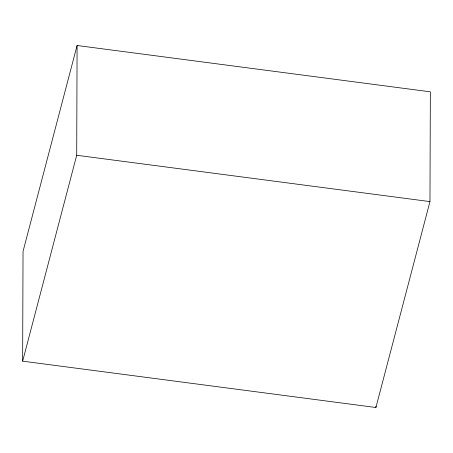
<?xml version="1.0" encoding="UTF-8"?>
<svg xmlns="http://www.w3.org/2000/svg" width="453" height="453" viewBox="0 0 453 453"><rect width="100%" height="100%" fill="white"/><g stroke="black" fill="none" stroke-linecap="round" stroke-linejoin="round"><path stroke-width="0.68" d="M22.65 361.171L23.035 251.398L77.089 45.498L430.35 91.829L429.965 201.602L375.911 407.502L22.65 361.171L76.71 155.271L77.089 45.498M375.911 407.502L375.916 406.092M76.71 155.271L429.965 201.602"/></g></svg>
